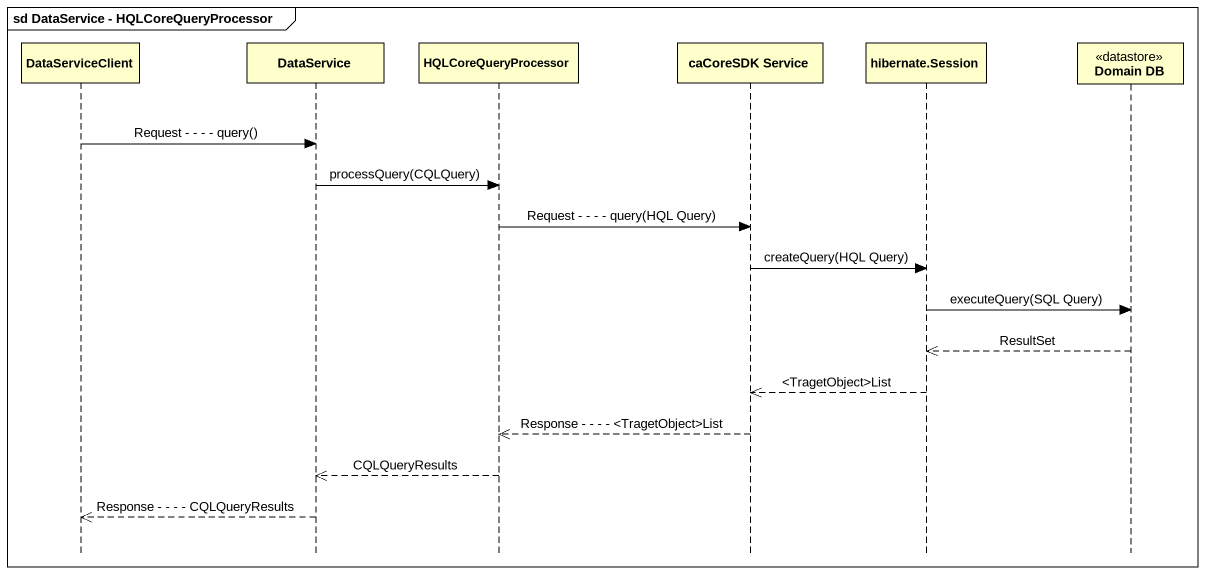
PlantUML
@startuml
mainframe sd DataService - HQLCoreQueryProcessor
hide footbox
participant DataServiceClient
participant DataService
participant HQLCoreQueryProcessor
participant "caCoreSDK Service" as caCoreSDK_Service
participant "hibernate.Session" as hibernate_Session
participant "Domain DB" as Domain_DB <<datastore>>

DataServiceClient -> DataService : Request - - - - query()
DataService -> HQLCoreQueryProcessor : processQuery(CQLQuery)
HQLCoreQueryProcessor -> caCoreSDK_Service : Request - - - - query(HQL Query)
caCoreSDK_Service -> hibernate_Session : createQuery(HQL Query)
hibernate_Session -> Domain_DB : executeQuery(SQL Query)
Domain_DB -->> hibernate_Session : ResultSet
hibernate_Session -->> caCoreSDK_Service : <TragetObject>List
caCoreSDK_Service -->> HQLCoreQueryProcessor : Response - - - - <TragetObject>List
HQLCoreQueryProcessor -->> DataService : CQLQueryResults
DataService -->> DataServiceClient : Response - - - - CQLQueryResults
@enduml
